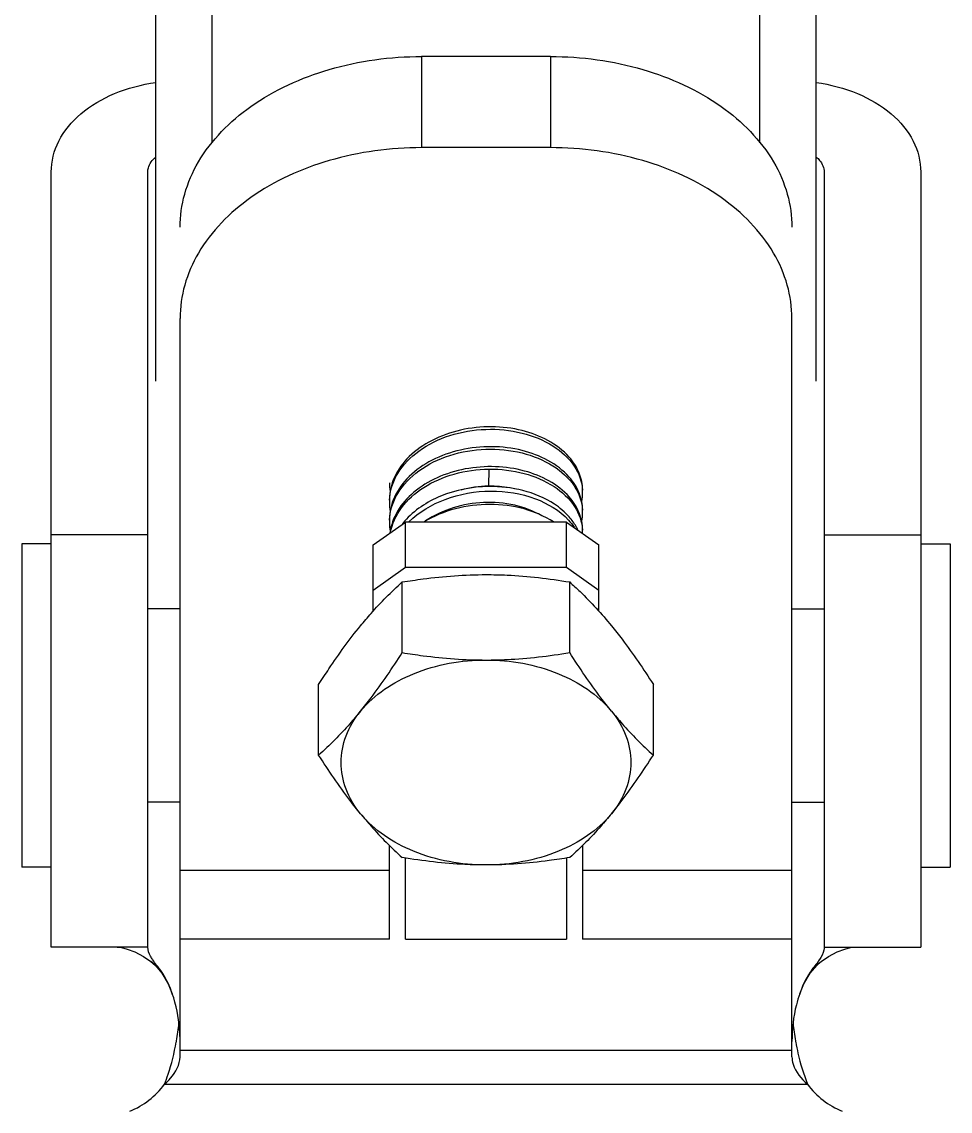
# Model space of a CAD drawing. Extents: x 1031190 to 1725648, y 733081 to 1571294.
# Drawn here: x 1156709 to 1157180, y 1228072 to 1228625 of the extents above; entities that cross this region are included whole.
import ezdxf

# ---------------------------------------------------------------- set-up
doc = ezdxf.new("R2010")
doc.units = 0
doc.header["$LTSCALE"] = 1000
doc.header["$MEASUREMENT"] = 0

msp = doc.modelspace()

# ---------------------------------------------------------------- linework, layer by layer
for p, q in [((1156776.66, 1228442.35), (1156776.66, 1231012.72)), ((1157111.94, 1228442.35), (1157111.94, 1231012.72)), ((1156805.28, 1228563.24), (1156805.28, 1230728.27)), ((1157083.31, 1228563.24), (1157083.31, 1230728.27)), ((1156911.59, 1228607.15), (1156911.59, 1228560.89)), ((1156977.01, 1228607.15), (1156911.59, 1228607.15)), ((1156977.01, 1228607.15), (1156977.01, 1228560.89)), ((1156977.01, 1228560.89), (1156911.59, 1228560.89)), ((1156723.5, 1228154.89), (1156723.5, 1228548.51)), ((1156772.57, 1228154.89), (1156772.57, 1228548.51)), ((1157116.02, 1228548.51), (1157116.02, 1228154.89)), ((1157165.09, 1228548.51), (1157165.09, 1228154.89)), ((1156788.92, 1228099.17), (1156788.92, 1228474.15)), ((1157099.67, 1228099.17), (1157099.67, 1228474.15)), ((1156945.75, 1228397.62), (1156945.52, 1228388.96)), ((1156945.52, 1228388.96), (1156945.52, 1228388.76)), ((1156887.05, 1228359.16), (1156903.41, 1228370.72)), ((1156903.41, 1228347.59), (1156903.41, 1228370.72)), ((1156985.18, 1228370.72), (1156903.41, 1228370.72)), ((1156985.18, 1228347.59), (1156985.18, 1228370.72)), ((1156985.18, 1228370.72), (1157001.54, 1228359.16)), ((1156772.57, 1228364.29), (1156723.5, 1228364.29)), ((1157116.02, 1228364.29), (1157165.09, 1228364.29)), ((1156723.5, 1228359.64), (1156708.55, 1228359.64)), ((1156708.55, 1228359.64), (1156708.55, 1228195.46)), ((1156887.05, 1228325.57), (1156887.05, 1228359.16)), ((1157001.54, 1228325.57), (1157001.54, 1228359.16)), ((1157165.09, 1228359.64), (1157180.04, 1228359.64)), ((1157180.04, 1228359.64), (1157180.04, 1228195.46)), ((1156903.41, 1228347.59), (1156887.05, 1228336.03)), ((1156985.18, 1228347.59), (1156903.41, 1228347.59)), ((1157001.54, 1228336.03), (1156985.18, 1228347.59)), ((1156901.8, 1228304.44), (1156901.8, 1228340.3)), ((1156986.79, 1228304.44), (1156986.79, 1228340.3)), ((1156788.92, 1228326.62), (1156772.57, 1228326.62)), ((1157099.67, 1228326.62), (1157116.02, 1228326.62)), ((1156859.31, 1228252.39), (1156859.31, 1228288.25)), ((1157029.28, 1228252.39), (1157029.28, 1228288.25)), ((1156788.92, 1228228.49), (1156772.57, 1228228.49)), ((1157099.67, 1228228.49), (1157116.02, 1228228.49)), ((1156895.23, 1228158.98), (1156895.23, 1228206.54)), ((1156993.36, 1228206.54), (1156993.36, 1228158.97)), ((1156903.41, 1228159), (1156903.41, 1228200.12)), ((1156985.18, 1228200.11), (1156985.18, 1228159)), ((1156723.5, 1228195.46), (1156708.55, 1228195.46)), ((1156895.23, 1228193.71), (1156788.92, 1228193.71)), ((1157099.67, 1228193.71), (1156993.36, 1228193.71)), ((1157165.09, 1228195.46), (1157180.04, 1228195.46)), ((1156772.57, 1228154.89), (1156723.5, 1228154.89)), ((1156895.23, 1228158.98), (1156788.92, 1228158.98)), ((1156903.41, 1228159), (1156985.18, 1228159)), ((1157099.67, 1228158.98), (1156993.36, 1228158.98)), ((1157116.02, 1228154.89), (1157165.09, 1228154.89)), ((1156777.79, 1228144.78), (1156774.09, 1228147.59)), ((1157110.81, 1228144.78), (1157114.5, 1228147.59)), ((1156788.92, 1228102.62), (1157099.67, 1228102.62)), ((1156781.01, 1228085.28), (1157107.58, 1228085.28))]:
    msp.add_line(p, q)
for points in [[(1156756.95, 1228154.89), (1156757.39, 1228154.87), (1156759.13, 1228154.62), (1156762.05, 1228153.88), (1156765.92, 1228152.43), (1156770.4, 1228150.1), (1156774.09, 1228147.59)], [(1157114.5, 1228147.59), (1157118.19, 1228150.1), (1157122.67, 1228152.43), (1157126.55, 1228153.88), (1157129.46, 1228154.62), (1157131.2, 1228154.87), (1157131.64, 1228154.89)], [(1156774.1, 1228147.58), (1156776.4, 1228145.57), (1156779.72, 1228141.64), (1156782.91, 1228136.24), (1156785, 1228131.22)], [(1157103.6, 1228131.22), (1157105.69, 1228136.27), (1157108.9, 1228141.68), (1157112.24, 1228145.61), (1157114.49, 1228147.58)]]:
    msp.add_lwpolyline(points)
for centre, radius, start, end in [((1156922.34, 1228390.74), 27.1, 180.0292, 189.5017), ((1156946.57, 1228330.84), 58.13, 90.8014, 91.0371), ((1156946.57, 1228319.59), 69.18, 90.6833, 90.8601), ((1156971.08, 1228385.66), 22.28, 0.0023, 3.2047), ((1156922.04, 1228380.6), 26.81, 177.3319, 179.9985), ((1156970.76, 1228385.68), 22.61, 348.6111, 359.9514), ((1156922.33, 1228380.62), 27.1, 180.0287, 189.4225), ((1156970.76, 1228375.56), 22.6, 348.6704, 359.952), ((1156971.08, 1228375.54), 22.28, 0.0022, 3.2052), ((1156922.04, 1228370.48), 26.81, 177.3322, 179.9985), ((1156922.33, 1228370.5), 27.1, 180.029, 189.4615), ((1156930.93, 1228347.12), 36.87, 139.3761, 142.4805), ((1156971.08, 1228365.42), 22.28, 0.0022, 3.2058), ((1156971.14, 1228365.42), 22.22, 358.8477, 359.9998), ((1156799.34, 1228164.84), 29.33, 213.7883, 214.1887), ((1157089.25, 1228164.84), 29.33, 325.8113, 326.2117), ((1156665.54, 1228128.63), 123.44, 350.0279, 354.2491), ((1157223.06, 1228128.63), 123.45, 185.7566, 189.9721), ((1156664.17, 1228128.83), 124.83, 349.7299, 350.0443), ((1157224.42, 1228128.83), 124.83, 189.9557, 190.2701), ((1156748.04, 1228109.45), 40.89, 292.0243, 323.7485), ((1157140.56, 1228109.45), 40.89, 216.2515, 247.9757)]:
    msp.add_arc(centre, radius, start, end)
for points, knots in [([(1156788.92, 1228520.41), (1156788.92, 1228526.11), (1156790.58, 1228537.76), (1156800.49, 1228560.45), (1156824.97, 1228584.94), (1156865.12, 1228602.99), (1156895.79, 1228607.15), (1156911.59, 1228607.15)], [0, 0, 0, 0, 0.103597, 0.210948, 0.445697, 0.712571, 1, 1, 1, 1]), ([(1156977.01, 1228607.15), (1156992.81, 1228607.15), (1157023.47, 1228602.99), (1157063.63, 1228584.94), (1157088.1, 1228560.45), (1157098.02, 1228537.76), (1157099.67, 1228526.11), (1157099.67, 1228520.41)], [0, 0, 0, 0, 0.287429, 0.554303, 0.789052, 0.896403, 1, 1, 1, 1]), ([(1156723.5, 1228548.51), (1156723.5, 1228553.88), (1156726.48, 1228565.3), (1156738.41, 1228579.31), (1156755.79, 1228589.44), (1156769.44, 1228592.97), (1156776.63, 1228593.94)], [0, 0, 0, 0, 0.213346, 0.447987, 0.712108, 1, 1, 1, 1]), ([(1157111.96, 1228593.94), (1157119.15, 1228592.97), (1157132.8, 1228589.44), (1157150.19, 1228579.31), (1157162.11, 1228565.3), (1157165.09, 1228553.88), (1157165.09, 1228548.51)], [0, 0, 0, 0, 0.287892, 0.552013, 0.786654, 1, 1, 1, 1]), ([(1156911.59, 1228560.89), (1156895.79, 1228560.89), (1156865.12, 1228556.73), (1156824.97, 1228538.68), (1156800.49, 1228514.19), (1156790.58, 1228491.5), (1156788.92, 1228479.85), (1156788.92, 1228474.15)], [0, 0, 0, 0, 0.287429, 0.554303, 0.789052, 0.896403, 1, 1, 1, 1]), ([(1157099.67, 1228474.15), (1157099.67, 1228479.85), (1157098.02, 1228491.5), (1157088.1, 1228514.19), (1157063.63, 1228538.68), (1157023.47, 1228556.73), (1156992.81, 1228560.89), (1156977.01, 1228560.89)], [0, 0, 0, 0, 0.103597, 0.210948, 0.445697, 0.712571, 1, 1, 1, 1]), ([(1156772.57, 1228548.51), (1156772.57, 1228549.2), (1156772.94, 1228552.12), (1156774.85, 1228554.68), (1156776.57, 1228556.09)], [0, 0, 0, 0, 0.236834, 1, 1, 1, 1]), ([(1157112.02, 1228556.09), (1157112.64, 1228555.58), (1157114.74, 1228553.58), (1157116.02, 1228550.62), (1157116.02, 1228548.51)], [0, 0, 0, 0, 0.274002, 1, 1, 1, 1]), ([(1156986.54, 1228403.71), (1156980.5, 1228410.55), (1156966.65, 1228417.39), (1156947.14, 1228419.71), (1156931.4, 1228418.07), (1156916.94, 1228412.99), (1156905.12, 1228404.83), (1156897.17, 1228394.19), (1156895.23, 1228385.84), (1156895.23, 1228381.87)], [0, 0, 0, 0, 0.241317, 0.379461, 0.520014, 0.655792, 0.781306, 0.894819, 1, 1, 1, 1]), ([(1156895.26, 1228381.85), (1156895.48, 1228386.56), (1156898.75, 1228396.47), (1156910.14, 1228407.98), (1156925.96, 1228415.6), (1156944.13, 1228418.64), (1156962.31, 1228416.88), (1156978.14, 1228410.57), (1156989.65, 1228400.41), (1156993.08, 1228391.23), (1156993.33, 1228386.91)], [0, 0, 0, 0, 0.109411, 0.23076, 0.366309, 0.510386, 0.653207, 0.784895, 0.899597, 1, 1, 1, 1]), ([(1156986.55, 1228393.59), (1156980.51, 1228400.42), (1156966.66, 1228407.27), (1156947.15, 1228409.59), (1156931.4, 1228407.96), (1156916.94, 1228402.87), (1156905.12, 1228394.72), (1156897.17, 1228384.07), (1156895.23, 1228375.72), (1156895.23, 1228371.75)], [0, 0, 0, 0, 0.241302, 0.379446, 0.520006, 0.655788, 0.781304, 0.89482, 1, 1, 1, 1]), ([(1156895.26, 1228371.73), (1156895.48, 1228376.44), (1156898.75, 1228386.35), (1156910.14, 1228397.87), (1156925.96, 1228405.48), (1156944.13, 1228408.52), (1156962.31, 1228406.76), (1156978.14, 1228400.45), (1156989.65, 1228390.29), (1156993.08, 1228381.11), (1156993.33, 1228376.79)], [0, 0, 0, 0, 0.109411, 0.23076, 0.366314, 0.510391, 0.653213, 0.784895, 0.899597, 1, 1, 1, 1]), ([(1156993.36, 1228386.92), (1156993.36, 1228389.89), (1156992.08, 1228396.08), (1156988.64, 1228401.33), (1156986.54, 1228403.71)], [0, 0, 0, 0, 0.48237, 1, 1, 1, 1]), ([(1156986.55, 1228383.47), (1156980.76, 1228390.02), (1156967.64, 1228396.74), (1156948.97, 1228399.39), (1156933.77, 1228398.27), (1156919.55, 1228393.92), (1156907.55, 1228386.65), (1156898.89, 1228376.96), (1156896, 1228369.1), (1156895.48, 1228365.25)], [0, 0, 0, 0, 0.238806, 0.375378, 0.515068, 0.651187, 0.778286, 0.893865, 1, 1, 1, 1]), ([(1156895.71, 1228365.38), (1156896.57, 1228369.89), (1156900.89, 1228379.01), (1156912.68, 1228389.29), (1156928.21, 1228395.94), (1156939.82, 1228397.55), (1156945.75, 1228397.62)], [0, 0, 0, 0, 0.215857, 0.456017, 0.721227, 1, 1, 1, 1]), ([(1156945.75, 1228397.62), (1156951.76, 1228397.69), (1156963.39, 1228396.34), (1156978.71, 1228389.94), (1156989.8, 1228379.88), (1156993.09, 1228370.9), (1156993.33, 1228366.67)], [0, 0, 0, 0, 0.291821, 0.560232, 0.794326, 1, 1, 1, 1]), ([(1156993.36, 1228376.81), (1156993.36, 1228379.77), (1156992.08, 1228385.96), (1156988.65, 1228391.2), (1156986.55, 1228393.59)], [0, 0, 0, 0, 0.482394, 1, 1, 1, 1]), ([(1156945.53, 1228388.76), (1156937.28, 1228388.64), (1156921.51, 1228385.7), (1156907.79, 1228376.77), (1156902.94, 1228371.12)], [0, 0, 0, 0, 0.525716, 1, 1, 1, 1]), ([(1156905.15, 1228370.79), (1156910.25, 1228375.91), (1156923.71, 1228383.84), (1156946.52, 1228387.72), (1156968.82, 1228384.27), (1156981.67, 1228376.65), (1156986.19, 1228371.74)], [0, 0, 0, 0, 0.245715, 0.512956, 0.773315, 1, 1, 1, 1]), ([(1156986.56, 1228373.34), (1156984.36, 1228375.83), (1156972.89, 1228385.43), (1156957.23, 1228388.9), (1156945.75, 1228388.76)], [0, 0, 0, 0, 0.224306, 1, 1, 1, 1]), ([(1156959.72, 1228387.43), (1156958.61, 1228387.7), (1156954.01, 1228388.65), (1156949.3, 1228389.01), (1156945.76, 1228388.96)], [0, 0, 0, 0, 0.245441, 1, 1, 1, 1]), ([(1156972.59, 1228373.96), (1156968.35, 1228376.43), (1156958.59, 1228380), (1156938.1, 1228381.71), (1156922.11, 1228377.13), (1156913.65, 1228371.3)], [0, 0, 0, 0, 0.239537, 0.497847, 1, 1, 1, 1]), ([(1156993.36, 1228366.69), (1156993.36, 1228369.65), (1156992.08, 1228375.84), (1156988.65, 1228381.08), (1156986.55, 1228383.47)], [0, 0, 0, 0, 0.482388, 1, 1, 1, 1]), ([(1156978.55, 1228370.81), (1156974.01, 1228373.78), (1156963.37, 1228378.26), (1156940.64, 1228381.16), (1156922.58, 1228376.82), (1156912.81, 1228370.72)], [0, 0, 0, 0, 0.237857, 0.495496, 1, 1, 1, 1]), ([(1156990.99, 1228366.71), (1156990.71, 1228367.3), (1156989.47, 1228369.65), (1156987.89, 1228371.82), (1156986.56, 1228373.34)], [0, 0, 0, 0, 0.243018, 1, 1, 1, 1]), ([(1156901.8, 1228340.3), (1156905.3, 1228340.87), (1156919.36, 1228342.98), (1156933.61, 1228344.05), (1156944.3, 1228344.05)], [0, 0, 0, 0, 0.248681, 1, 1, 1, 1]), ([(1156944.3, 1228344.05), (1156947.87, 1228344.05), (1156962.1, 1228343.71), (1156976.28, 1228342.03), (1156986.79, 1228340.3)], [0, 0, 0, 0, 0.251248, 1, 1, 1, 1]), ([(1156880.56, 1228318.03), (1156882.3, 1228320.17), (1156888.94, 1228328), (1156896.21, 1228335.29), (1156901.8, 1228340.3)], [0, 0, 0, 0, 0.268858, 1, 1, 1, 1]), ([(1156986.79, 1228340.3), (1156988.57, 1228338.7), (1156996.1, 1228331.73), (1157003.05, 1228324.13), (1157008.03, 1228318.03)], [0, 0, 0, 0, 0.2325, 1, 1, 1, 1]), ([(1156859.31, 1228288.25), (1156861.04, 1228290.93), (1156867.72, 1228301.13), (1156874.86, 1228311.05), (1156880.56, 1228318.03)], [0, 0, 0, 0, 0.261287, 1, 1, 1, 1]), ([(1157008.03, 1228318.03), (1157009.86, 1228315.79), (1157017.39, 1228306.19), (1157024.25, 1228296.08), (1157029.28, 1228288.25)], [0, 0, 0, 0, 0.237123, 1, 1, 1, 1]), ([(1156880.56, 1228274.66), (1156882.39, 1228276.9), (1156889.91, 1228286.5), (1156896.77, 1228296.61), (1156901.8, 1228304.44)], [0, 0, 0, 0, 0.237123, 1, 1, 1, 1]), ([(1156901.8, 1228304.44), (1156905.3, 1228303.86), (1156919.36, 1228301.75), (1156933.61, 1228300.68), (1156944.3, 1228300.68)], [0, 0, 0, 0, 0.248681, 1, 1, 1, 1]), ([(1156944.3, 1228300.68), (1156947.87, 1228300.68), (1156962.1, 1228301.02), (1156976.28, 1228302.7), (1156986.79, 1228304.44)], [0, 0, 0, 0, 0.251248, 1, 1, 1, 1]), ([(1157008.03, 1228274.66), (1157006.2, 1228276.9), (1156998.68, 1228286.5), (1156991.82, 1228296.61), (1156986.79, 1228304.44)], [0, 0, 0, 0, 0.237123, 1, 1, 1, 1]), ([(1156880.56, 1228274.66), (1156887.51, 1228283.18), (1156908.13, 1228296.62), (1156931.81, 1228300.68), (1156944.3, 1228300.68)], [0, 0, 0, 0, 0.468341, 1, 1, 1, 1]), ([(1156944.3, 1228300.68), (1156956.78, 1228300.68), (1156980.46, 1228296.62), (1157001.08, 1228283.18), (1157008.03, 1228274.66)], [0, 0, 0, 0, 0.531659, 1, 1, 1, 1]), ([(1156880.56, 1228274.66), (1156878.81, 1228272.52), (1156872.17, 1228264.69), (1156864.91, 1228257.4), (1156859.31, 1228252.39)], [0, 0, 0, 0, 0.268858, 1, 1, 1, 1]), ([(1156880.56, 1228222.62), (1156877.49, 1228226.38), (1156872.52, 1228234.6), (1156869.82, 1228248.64), (1156872.52, 1228262.68), (1156877.49, 1228270.91), (1156880.56, 1228274.66)], [0, 0, 0, 0, 0.257487, 0.5, 0.742513, 1, 1, 1, 1]), ([(1157008.03, 1228274.66), (1157009.78, 1228272.52), (1157016.42, 1228264.69), (1157023.69, 1228257.4), (1157029.28, 1228252.39)], [0, 0, 0, 0, 0.268858, 1, 1, 1, 1]), ([(1157008.03, 1228274.66), (1157011.1, 1228270.91), (1157016.07, 1228262.68), (1157018.78, 1228248.64), (1157016.07, 1228234.6), (1157011.1, 1228226.38), (1157008.03, 1228222.62)], [0, 0, 0, 0, 0.257487, 0.5, 0.742513, 1, 1, 1, 1]), ([(1156880.56, 1228222.62), (1156878.73, 1228224.86), (1156871.2, 1228234.46), (1156864.35, 1228244.57), (1156859.31, 1228252.39)], [0, 0, 0, 0, 0.237123, 1, 1, 1, 1]), ([(1157008.03, 1228222.62), (1157009.86, 1228224.86), (1157017.39, 1228234.46), (1157024.25, 1228244.57), (1157029.28, 1228252.39)], [0, 0, 0, 0, 0.237123, 1, 1, 1, 1]), ([(1156880.56, 1228222.62), (1156882.3, 1228220.48), (1156888.94, 1228212.65), (1156896.21, 1228205.36), (1156901.8, 1228200.35)], [0, 0, 0, 0, 0.268858, 1, 1, 1, 1]), ([(1156944.3, 1228196.6), (1156931.81, 1228196.6), (1156908.13, 1228200.67), (1156887.51, 1228214.1), (1156880.56, 1228222.62)], [0, 0, 0, 0, 0.531659, 1, 1, 1, 1]), ([(1157008.03, 1228222.62), (1157001.08, 1228214.1), (1156980.46, 1228200.67), (1156956.78, 1228196.6), (1156944.3, 1228196.6)], [0, 0, 0, 0, 0.468341, 1, 1, 1, 1]), ([(1157008.03, 1228222.62), (1157006.29, 1228220.48), (1156999.65, 1228212.65), (1156992.38, 1228205.36), (1156986.79, 1228200.35)], [0, 0, 0, 0, 0.268858, 1, 1, 1, 1]), ([(1156944.3, 1228196.6), (1156940.72, 1228196.6), (1156926.49, 1228196.94), (1156912.32, 1228198.62), (1156901.8, 1228200.35)], [0, 0, 0, 0, 0.251248, 1, 1, 1, 1]), ([(1156986.79, 1228200.35), (1156983.3, 1228199.78), (1156969.23, 1228197.67), (1156954.99, 1228196.6), (1156944.3, 1228196.6)], [0, 0, 0, 0, 0.248681, 1, 1, 1, 1]), ([(1156774.96, 1228148.53), (1156774.59, 1228149.08), (1156773.39, 1228151), (1156772.57, 1228153.27), (1156772.57, 1228154.89)], [0, 0, 0, 0, 0.289589, 1, 1, 1, 1]), ([(1157116.02, 1228154.89), (1157116.02, 1228154.38), (1157115.78, 1228152.09), (1157114.62, 1228150.01), (1157113.63, 1228148.53)], [0, 0, 0, 0, 0.222245, 1, 1, 1, 1]), ([(1156777.79, 1228144.78), (1156777.53, 1228145.09), (1156776.6, 1228146.26), (1156775.69, 1228147.45), (1156775.08, 1228148.36)], [0, 0, 0, 0, 0.26918, 1, 1, 1, 1]), ([(1157113.52, 1228148.36), (1157113.32, 1228148.07), (1157112.46, 1228146.85), (1157111.53, 1228145.67), (1157110.81, 1228144.78)], [0, 0, 0, 0, 0.231104, 1, 1, 1, 1]), ([(1156785, 1228131.22), (1156784.51, 1228132.61), (1156782.64, 1228137.38), (1156780.1, 1228141.94), (1156777.79, 1228144.78)], [0, 0, 0, 0, 0.285604, 1, 1, 1, 1]), ([(1157110.81, 1228144.78), (1157110.13, 1228143.94), (1157107.12, 1228139.78), (1157104.94, 1228135.05), (1157103.6, 1228131.22)], [0, 0, 0, 0, 0.210146, 1, 1, 1, 1]), ([(1156788.92, 1228106.99), (1156788.92, 1228109.1), (1156788.6, 1228117.3), (1156787.01, 1228125.47), (1156785, 1228131.22)], [0, 0, 0, 0, 0.257456, 1, 1, 1, 1]), ([(1157103.6, 1228131.22), (1157102.95, 1228129.37), (1157100.61, 1228121.49), (1157099.67, 1228113.23), (1157099.67, 1228106.99)], [0, 0, 0, 0, 0.239548, 1, 1, 1, 1]), ([(1156781.01, 1228085.28), (1156781.67, 1228086.94), (1156784.21, 1228093.88), (1156786, 1228101.08), (1156787, 1228106.58)], [0, 0, 0, 0, 0.242689, 1, 1, 1, 1]), ([(1157101.59, 1228106.58), (1157101.93, 1228104.72), (1157103.41, 1228097.49), (1157105.54, 1228090.38), (1157107.58, 1228085.28)], [0, 0, 0, 0, 0.255037, 1, 1, 1, 1]), ([(1156781.01, 1228085.28), (1156782.11, 1228086.2), (1156785.98, 1228089.9), (1156788.92, 1228095.2), (1156788.92, 1228099.17)], [0, 0, 0, 0, 0.266, 1, 1, 1, 1]), ([(1157099.67, 1228099.17), (1157099.67, 1228097.92), (1157100.66, 1228092.49), (1157104.37, 1228087.95), (1157107.58, 1228085.28)], [0, 0, 0, 0, 0.231026, 1, 1, 1, 1])]:
    msp.add_open_spline(points, degree=3, knots=knots)
for points in [[(1156945.52, 1228388.96), (1156940.82, 1228388.87), (1156936.1, 1228388.22), (1156931.56, 1228387)], [(1156986.19, 1228371.74), (1156987.22, 1228370.63), (1156988.17, 1228369.43), (1156989.03, 1228368.18)]]:
    msp.add_open_spline(points, degree=3)

doc.saveas('drawing.dxf')
